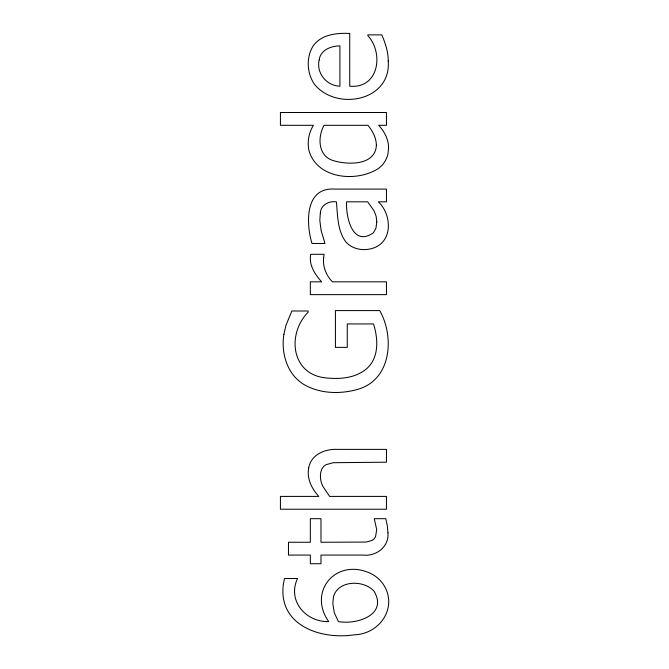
<?xml version="1.0" encoding="UTF-8"?>
<svg xmlns="http://www.w3.org/2000/svg" width="669" height="669" viewBox="0 0 669 669"><rect width="100%" height="100%" fill="white"/><g stroke="black" fill="none" stroke-linecap="round" stroke-linejoin="round"><path stroke-width="1" d="M323.595 258.008C322.659 266.831 326.246 275.578 332.418 281.825L386.456 281.825L386.456 294.636L310.341 294.636L310.341 281.825L321.655 281.825C314.932 274.432 308.568 264.765 310.751 254.295L324.105 254.295L323.595 258.008M283.43 583.694C277.535 625.272 320.526 639.99 354.319 634.806C380.301 634.02 398.364 606.716 383.161 584.104A32.279 32.279 0 0 0 367.992 572.313C334.734 559.075 307.907 592.333 328.738 621.585C305.825 622.321 287.009 600.611 297.529 578.518L284.517 578.518L283.43 583.694M320.326 213.001L319.815 220.293L321.145 230.721L324.992 243.466L311.98 243.466C306.009 223.697 304.621 187.236 334.4 189.084L386.456 189.084L386.456 201.829L378.353 201.829C391.532 214.063 393.263 240.614 374.088 247.823C364.638 251.335 352.847 249.78 345.94 242.011C337.276 230.529 337.745 215.435 336.373 201.829C328.956 200.775 320.869 204.731 320.326 213.001M388.229 60.912C391.432 101.287 336.173 111.33 314.422 84.219C306.904 73.272 306.042 57.793 312.9 46.328C320.978 34.403 336.532 32.823 349.728 33.45L349.728 86.192C378.754 88.877 384.023 53.361 367.858 35.633L367.858 34.88L381.823 34.88C385.311 43.151 388.296 51.822 388.229 60.912M283.907 334.366C280.796 353.316 287.285 374.924 304.646 384.934C320.961 393.991 340.906 394.267 358.517 389.149C391.507 379.047 394.568 336.758 379.716 310.583L335.42 310.583L335.42 347.378L347.278 347.378L347.278 323.938L373.511 323.938C378.269 338.849 379.29 358.283 366.018 369.255C355.005 378.102 340.078 379.365 326.505 377.952C291.308 375.125 286.407 334.249 308.166 312.147L308.166 310.993L291.876 310.993L285.947 325.368L283.907 334.366M387.953 532.859C389.274 546.632 376.204 556.625 363.15 555.078L320.978 555.078L320.978 563.724L310.341 563.724L310.341 555.078L288.473 555.078L288.473 542.266L310.341 542.266L310.341 518.684L320.978 518.684L320.978 542.266L366.085 542.057L371.947 540.493L374.03 538.98L375.518 536.747L376.714 529.723L374.264 518.684L385.779 518.684L387.376 526.01L387.953 532.859M319.172 59.967C316.061 72.996 326.631 85.916 339.919 86.192L339.919 45.918C331.071 45.885 320.367 50.033 319.172 59.967M308.693 467.991C306.611 478.561 311.787 488.805 318.795 496.406L280.428 496.406L280.428 509.218L386.456 509.218L386.456 496.406L329.625 496.406L322.985 486.488A21.851 21.851 0 0 1 320.777 472.314L321.822 469.011L323.587 466.527L326.087 464.654L333.338 462.705L386.456 462.195L386.456 449.384L337.059 449.384C324.983 448.74 310.742 454.803 308.693 467.991M333.513 596.539L332.828 603.455L334.257 612.72L338.422 621.585C356.326 624.863 388.003 615.196 374.163 591.363C364.12 579.722 338.338 579.948 333.513 596.539M376.371 145.064C375.685 166.305 345.898 165.168 331.456 159.983C317.75 154.355 317.834 136.526 324.039 125.304L367.925 125.304C372.574 130.881 376.204 137.663 376.371 145.064M388.572 148.066L387.92 154.037A24.427 24.427 0 0 1 378.42 168.504C356.51 182.604 317.014 179.016 308.936 150.508A34.571 34.571 0 0 1 313.401 125.304L280.428 125.304L280.428 112.492L386.456 112.492L386.456 125.304L378.687 125.304C384.416 131.534 388.664 139.42 388.572 148.066M376.781 221.999L375.945 228.229L373.444 232.762C352.346 247.53 345.748 216.773 346.592 201.829L367.716 201.829L374.155 211.028L376.129 216.221L376.781 221.999"/></g></svg>
